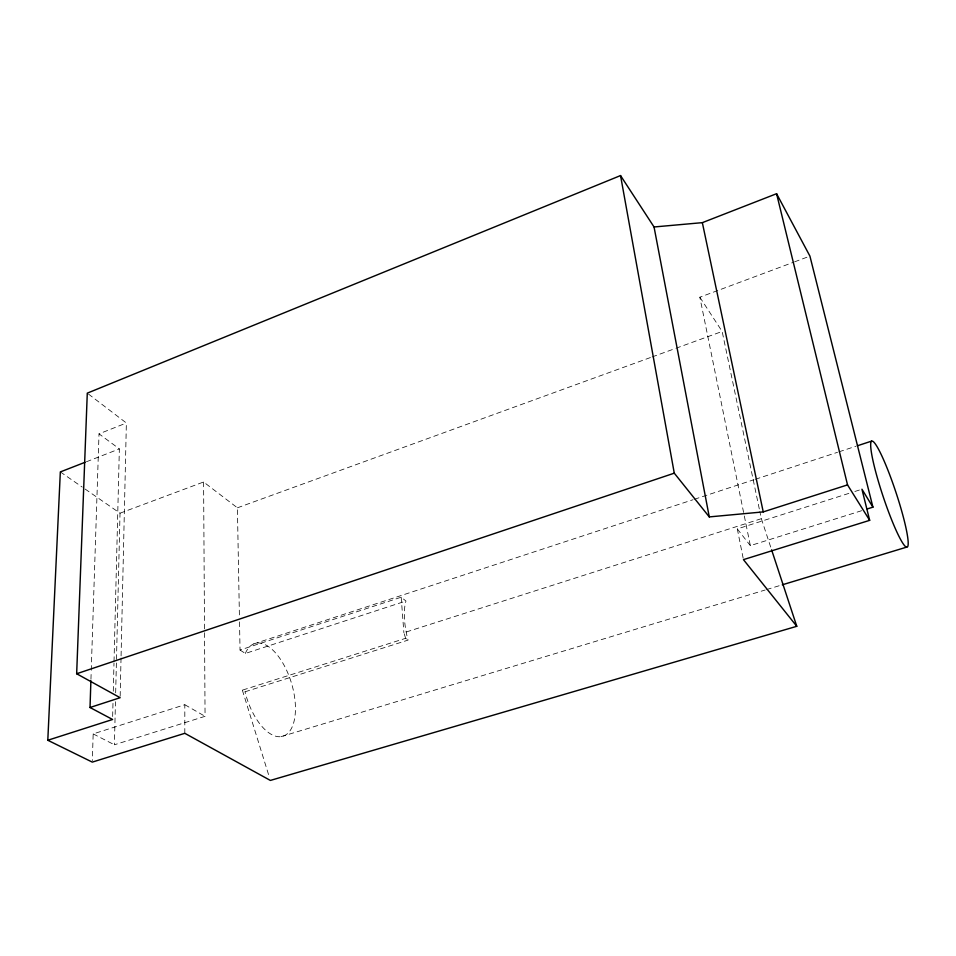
<?xml version="1.0" encoding="UTF-8"?>
<svg xmlns="http://www.w3.org/2000/svg" width="956" height="956" viewBox="0 0 956 956"><rect width="100%" height="100%" fill="white"/><g stroke="black" fill="none" stroke-linecap="round" stroke-linejoin="round"><path stroke-width="0.72" stroke-dasharray="4.78 3.58" d="M184.807 733.312L184.819 704.715L93.174 733.897L92.338 760.618M120.169 696.207L121.053 657.393M121.077 655.9L126.371 423.006L87.283 393.155M204.536 632.741L205.062 716.319L114.409 744.784L115.449 701.728M115.664 692.825L120.026 513.193L83.483 487.93M112.653 716.51L112.987 703.126M113.286 691.236L113.991 662.986M114.027 661.504L119.357 448.902L99.018 433.845L126.371 423.006M90.951 679.25L91.19 671.805M91.238 670.323L99.018 433.845M86.422 461.76L119.357 448.902M120.026 513.193L203.592 481.991L237.399 507.815L239.406 615.963M861.655 510.695L750.341 545.625L699.84 297.208L793.205 262.362M794.603 261.836L809.923 256.112M237.399 507.815L650.701 357.448M652.112 356.935L674.53 348.785M675.928 348.271L722.162 331.457L759.518 509.978M253.758 643.902L693.004 499.737M694.415 499.271L753.926 479.733M755.348 479.279L837.528 452.296M838.95 451.83L855.943 446.249M239.514 621.89L240.04 650.032L401.185 597.213L405.953 601.025A50.369 19.765 72.7 0 0 408.033 640.126L245.011 691.797L242.358 690.16L405.643 638.309L408.033 640.126M240.04 650.032L245.345 653.462L405.953 601.025M405.643 638.309L403.886 632.729L761.346 518.678L759.829 511.424M743.147 558.161L737.303 528.907L849.191 493.284M854.855 491.48L861.942 489.221M281.124 736.622L765.159 590.007M766.581 589.565L780.861 585.239M93.174 733.897L114.409 744.784M184.819 704.715L205.062 716.319M60.336 471.929L82.264 487.094M737.303 528.907L750.341 545.625M699.84 297.208L722.162 331.457M761.346 518.678L771.134 548.421M242.358 690.16L269.484 777.61M401.185 597.213L403.886 632.729M203.592 481.991L204.524 631.247M245.345 653.462A48.445 23.553 73.2 0 1 285.868 668.734A48.445 23.553 73.2 0 1 285.282 735.224A48.445 23.553 73.2 0 1 245.011 691.797"/><path stroke-width="1.43" d="M85.048 462.298L60.336 471.929L47.8 740.255L112.581 719.486L90.019 707.5L90.904 680.732M90.019 707.5L120.133 697.701L76.659 673.753L87.283 393.155L620.54 175.569L654.047 226.978L709.268 516.909L763.235 511.902L847.53 484.895L869.673 520.339L743.445 559.63L796.778 626.3L270.369 780.431L184.807 733.312L92.29 762.111L47.8 740.255M654.047 226.978L702.349 222.652L776.583 193.709L809.923 256.112L872.924 507.158L867.295 508.927M76.659 673.753L674.279 473.172L709.268 516.909M857.365 445.783L871.537 441.134M782.295 584.809L906.503 547.179A55.95 6.74 71.6 0 0 887.646 469.468A55.95 6.74 71.6 0 0 874.131 465.656A55.95 6.74 71.6 0 0 906.503 547.179M872.924 507.158L861.942 489.221L869.673 520.339M771.6 549.831L796.778 626.3M776.583 193.709L847.53 484.895M702.349 222.652L763.235 511.902M620.54 175.569L674.279 473.172"/></g></svg>
